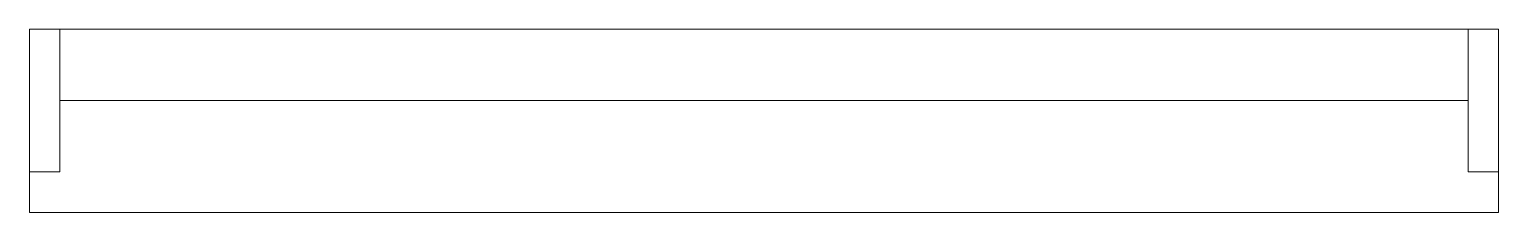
# Model space of a CAD drawing. Header units: inches. Extents: x 140.4 to 176.4, y 268.1 to 272.6.
import ezdxf

# ---------------------------------------------------------------- set-up
doc = ezdxf.new("R2010")
doc.units = ezdxf.units.IN
doc.header["$MEASUREMENT"] = 0
doc.layers.add('A-GLAZ-____-OTLN', color=7, linetype='Continuous', lineweight=20)

# ---------------------------------------------------------------- blocks, each defined once
blk = doc.blocks.new('LEN_WD_SingleHung_1x - WD_Single Hung 3050-18831953-A-1stFlr')
at = {"layer": 'A-GLAZ-____-OTLN'}
for p, q in [((18, 3), (-18, 3)), ((-18, 3), (-18, -1.5)), ((18, -1.5), (18, 3)), ((-17.25, 2), (-18, 2)), ((-17.25, 2), (-17.25, -1.5)), ((18, 2), (17.25, 2)), ((17.25, 2), (17.25, -1.5)), ((-18, -1.5), (18, -1.5))]:
    blk.add_line(p, q, dxfattribs=at)
at = {"layer": 'A-GLAZ-____-OTLN', "color": 174, "lineweight": 9, "true_color": 0x0000a0}
blk.add_line((-17.25, 0.25), (17.25, 0.25), dxfattribs=at)

msp = doc.modelspace()

# ---------------------------------------------------------------- block references
at = {"layer": 'A-GLAZ-____-OTLN', "rotation": 180}
msp.add_blockref('LEN_WD_SingleHung_1x - WD_Single Hung 3050-18831953-A-1stFlr', (158.368, 271.133), dxfattribs=at)

doc.saveas('drawing.dxf')
